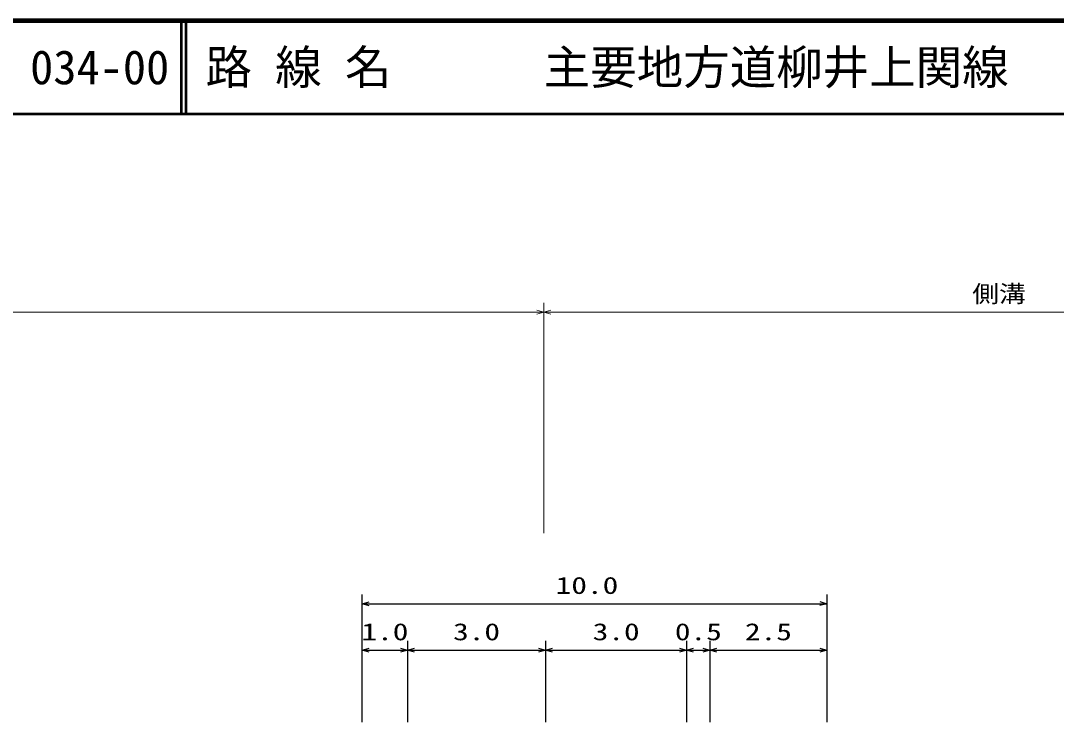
# Model space of a CAD drawing. Units: millimetres, scale not verified. Extents: x 40000 to 680000, y 20000 to 380000.
# Drawn here: x 160510 to 271856, y 304587 to 380000 of the extents above; entities that cross this region are included whole.
import ezdxf
from ezdxf.enums import TextEntityAlignment as Align

# ---------------------------------------------------------------- set-up
doc = ezdxf.new("R2010")
doc.units = ezdxf.units.MM
doc.header["$LTSCALE"] = 1000
for name, color, linetype, lineweight in [('M-BGD', 7, 'Continuous', 25), ('M-STR-HTXT', 7, 'Continuous', 13), ('M-TTL', 2, 'Continuous', 140), ('M-TTL-LINE', 7, 'Continuous', 50)]:
    doc.layers.add(name, color=color, linetype=linetype, lineweight=lineweight)
doc.layers.add('M-TTL-TXT', color=7, linetype='Continuous')
doc.styles.add('ＭＳ ゴシック', font='')
doc.styles.get('ＭＳ ゴシック').set_extended_font_data('MS Gothic')

# ---------------------------------------------------------------- blocks, each defined once
blk = doc.blocks.new('BUHIN76')
at = {"color": 7, "linetype": 'Continuous', "lineweight": 25}
blk.add_lwpolyline([(750, -216), (0, 0), (750, 214)], dxfattribs=at)
blk = doc.blocks.new('BUHIN77')
at = {"color": 7, "linetype": 'Continuous', "lineweight": 25}
blk.add_lwpolyline([(-750, 216), (0, 0), (-750, -214)], dxfattribs=at)

msp = doc.modelspace()

# ---------------------------------------------------------------- linework, layer by layer
at = {"layer": 'M-BGD'}
for p, q in [((197228, 304587), (197228, 318337)), ((197228, 317337), (247184, 317337)), ((247184, 318337), (247184, 304587)), ((202085, 313353), (202085, 304587)), ((216934, 313353), (216934, 304587)), ((232106, 313353), (232106, 304587)), ((234604, 313353), (234604, 304587)), ((197228, 312353), (202085, 312353)), ((202085, 312353), (216934, 312353)), ((216934, 312353), (232106, 312353)), ((232106, 312353), (234604, 312353)), ((234604, 312353), (247184, 312353))]:
    msp.add_line(p, q, dxfattribs=at)
at = {"layer": 'M-STR-HTXT'}
for p, q in [((216745, 324905), (216745, 349676)), ((216745, 348676), (71034, 348676)), ((216745, 348676), (330591, 348676))]:
    msp.add_line(p, q, dxfattribs=at)
for points in [[(215995, 348892), (216745, 348676), (215995, 348462)], [(217495, 348460), (216745, 348676), (217495, 348890)]]:
    msp.add_lwpolyline(points, dxfattribs=at)
at = {"layer": 'M-TTL'}
msp.add_line((680000, 380000), (40000, 380000), dxfattribs=at)
at = {"layer": 'M-TTL-LINE'}
for p, q in [((177750, 380000), (177750, 370000)), ((178250, 380000), (178250, 370000)), ((40000, 370000), (680000, 370000))]:
    msp.add_line(p, q, dxfattribs=at)

# ---------------------------------------------------------------- block references
at = {"layer": 'M-BGD'}
for name, p in [('BUHIN76', (197228, 317337)), ('BUHIN77', (247184, 317337)), ('BUHIN76', (197228, 312353)), ('BUHIN77', (202085, 312353)), ('BUHIN76', (202085, 312353)), ('BUHIN77', (216934, 312353)), ('BUHIN76', (216934, 312353)), ('BUHIN77', (232106, 312353)), ('BUHIN76', (232106, 312353)), ('BUHIN77', (234604, 312353)), ('BUHIN76', (234604, 312353)), ('BUHIN77', (247184, 312353))]:
    msp.add_blockref(name, p, dxfattribs=at)

# ---------------------------------------------------------------- texts
at = {"layer": 'M-BGD', "style": 'ＭＳ ゴシック', "width": 1.35}
for s, p in [('10.0', (218029, 317837)), ('1.0', (197146, 312853)), ('3.0', (206999, 312853)), ('3.0', (222009, 312853)), ('0.5', (230844, 312853)), ('2.5', (238383, 312853))]:
    msp.add_text(s, height=1833, dxfattribs=at).set_placement(p, align=Align.BOTTOM_LEFT)
at = {"layer": 'M-STR-HTXT', "style": 'ＭＳ ゴシック', "width": 1.15}
msp.add_text('側溝\u3000\u3000L=130.0', height=1833, dxfattribs=at).set_placement((262824, 349176), align=Align.BOTTOM_LEFT)
at = {"layer": 'M-TTL-TXT', "style": 'ＭＳ ゴシック'}
for s, p in [('034-00', (161521, 375000)), ('路 線 名', (180380, 375000)), ('主要地方道柳井上関線', (216734, 375000))]:
    msp.add_text(s, height=3666, dxfattribs=at).set_placement(p, align=Align.MIDDLE_LEFT)

doc.saveas('drawing.dxf')
